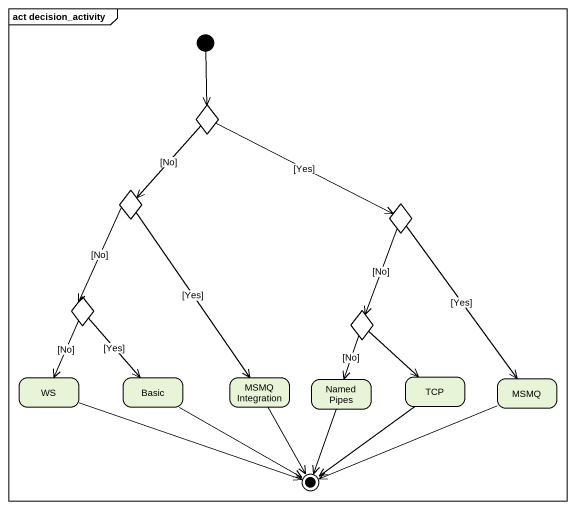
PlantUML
@startuml
mainframe act decision_activity
hide empty description
state choice1 <<choice>>
state choice2 <<choice>>
state choice3 <<choice>>
state choice4 <<choice>>
state choice5 <<choice>>
state WS
state Basic
state "MSMQ Integration" as MSMQ_Integration
state "Named Pipes" as Named_Pipes
state TCP
state MSMQ
[*] --> choice1
choice1 --> choice2 : [No]
choice1 -right-> choice3 : [Yes]
choice2 --> choice4 : [No]
choice2 --> MSMQ_Integration : [Yes]
choice3 --> choice5 : [No]
choice3 --> MSMQ : [Yes]
choice4 --> WS : [No]
choice4 --> Basic : [Yes]
choice5 --> Named_Pipes : [No]
choice5 --> TCP
WS -right-> [*]
Basic -right-> [*]
MSMQ_Integration --> [*]
Named_Pipes --> [*]
TCP --> [*]
MSMQ -left-> [*]
@enduml
